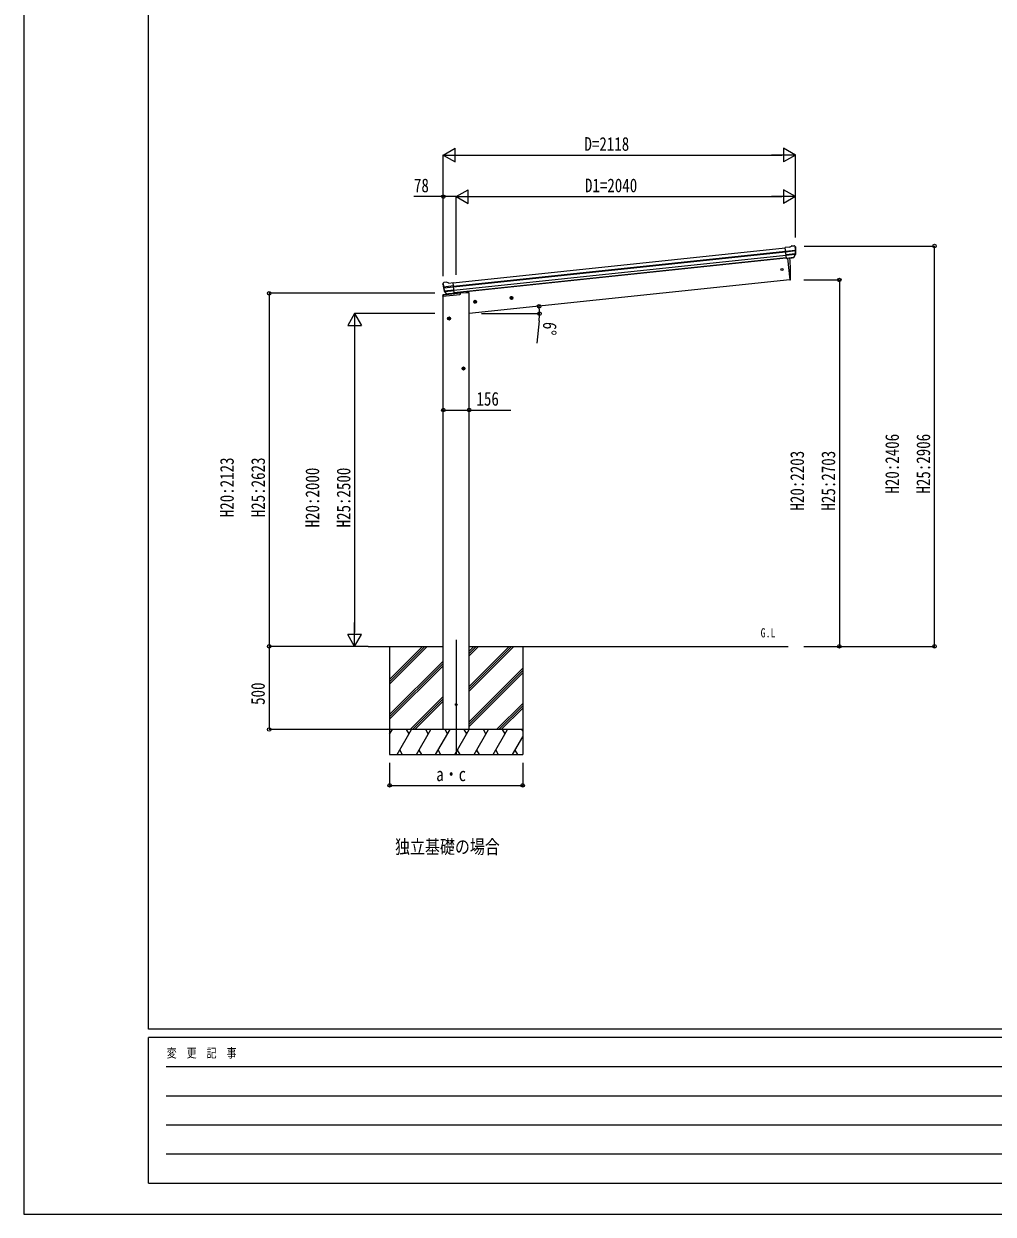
# Model space of a CAD drawing. Units: millimetres, scale not verified. Extents: x -10512 to 10512, y -7425 to 7425.
# Drawn here: x -10512 to -4684, y -7425 to -269 of the extents above; entities that cross this region are included whole.
import ezdxf
from ezdxf.enums import TextEntityAlignment as Align

# ---------------------------------------------------------------- set-up
doc = ezdxf.new("R2010")
doc.units = ezdxf.units.MM
doc.header["$LTSCALE"] = 30
for name, color, linetype in [('0-2_USER1', 3, 'Continuous'), ('0-3_YKK_12', 2, 'Continuous'), ('0-4_YKK_13', 4, 'Continuous'), ('0-5_YKK_A1', 4, 'Continuous'), ('0-6_YKK_D', 6, 'Continuous'), ('0-7_YKK_ZWAK', 7, 'Continuous')]:
    doc.layers.add(name, color=color, linetype=linetype)
doc.styles.add('ＭＳ ゴシック', font='')
doc.styles.get('ＭＳ ゴシック').set_extended_font_data('MS Gothic')

msp = doc.modelspace()

# ---------------------------------------------------------------- linework, layer by layer
at = {"layer": '0-3_YKK_12'}
msp.add_line((-7913.17, -3973.09), (-7913.17, -4666.41), dxfattribs=at)
at = {"layer": '0-4_YKK_13'}
for p, q in [((-5908.36, -1611.79), (-5934.88, -1614.57)), ((-5928.1, -1679.13), (-5934.88, -1614.57)), ((-5932.73, -1635.1), (-5872.99, -1628.82)), ((-5872.51, -1634.69), (-5932.11, -1640.96)), ((-5882.04, -1602.99), (-5882.05, -1602.99)), ((-5878.38, -1604.07), (-5878.38, -1604.07)), ((-5878.38, -1604.07), (-5874.06, -1607.57)), ((-5874.06, -1607.57), (-5873.2, -1608.27)), ((-5871.81, -1611.97), (-5872.12, -1610.12)), ((-5873.35, -1651.45), (-5930.38, -1657.44)), ((-5874.73, -1656.11), (-5929.91, -1661.91)), ((-5884.75, -1674.34), (-5928.12, -1678.9)), ((-5928.1, -1679.13), (-5918.15, -1678.08)), ((-5921.53, -1678.44), (-5907.83, -1808.81)), ((-5918.15, -1678.08), (-5917.88, -1678.14)), ((-5917.88, -1678.14), (-5892.55, -1675.48)), ((-5892.55, -1675.48), (-5892.3, -1675.36)), ((-5892.3, -1675.36), (-5884.61, -1674.56)), ((-5883.29, -1672.69), (-5873.85, -1654.39)), ((-5882.24, -1673.12), (-5872.12, -1654.86)), ((-7993.21, -1834.93), (-7993.29, -1833.06)), ((-7991.92, -1830.17), (-7992.62, -1831.03)), ((-7988.42, -1825.85), (-7991.92, -1830.17)), ((-7928.81, -1844.9), (-7988.55, -1851.18)), ((-7988.42, -1825.85), (-7988.42, -1825.85)), ((-7987.8, -1857.02), (-7928.2, -1850.75)), ((-7985.06, -1824.02), (-7985.06, -1824.02)), ((-7957.49, -1827.16), (-7930.97, -1824.37)), ((-7924.18, -1888.92), (-7930.97, -1824.37)), ((-5907.83, -1808.81), (-5905.78, -1808.52)), ((-7993.34, -1906.84), (-7992.1, -1897.43)), ((-7992.34, -1906.74), (-7993.34, -1906.84)), ((-7992.34, -1906.74), (-7890.82, -1896.07)), ((-7991.12, -1897.49), (-7992.34, -1906.74)), ((-7992.34, -1906.74), (-7991.12, -1897.49)), ((-7990.6, -1897.5), (-7991.81, -1906.68)), ((-7991.12, -1897.49), (-7991.22, -1896.56)), ((-7991.22, -1896.56), (-7991.12, -1897.49)), ((-7886.34, -1886.48), (-7991.12, -1897.49)), ((-7991.12, -1897.49), (-7886.34, -1886.48)), ((-7886.34, -1886.55), (-7990.6, -1897.5)), ((-7989.67, -1897.91), (-7989.73, -1897.41)), ((-7886.34, -1887.05), (-7989.67, -1897.91)), ((-7970.29, -1892.58), (-7983.99, -1876.82)), ((-7983.5, -1873.23), (-7926.46, -1867.24)), ((-7969.35, -1891.94), (-7982.4, -1876)), ((-7981.17, -1877.5), (-7925.99, -1871.7)), ((-7959.99, -1892.69), (-7967.68, -1893.49)), ((-7967.59, -1893.26), (-7924.21, -1888.7)), ((-7959.72, -1892.75), (-7959.99, -1892.69)), ((-7934.38, -1890.09), (-7959.72, -1892.75)), ((-7934.13, -1889.97), (-7934.38, -1890.09)), ((-7924.18, -1888.92), (-7934.13, -1889.97)), ((-7921.34, -1889.22), (-7921.34, -1890.73)), ((-7886.34, -1891.09), (-7886.34, -1886.48))]:
    msp.add_line(p, q, dxfattribs=at)
for points in [[(-5908.36, -1611.79), (-5896.76, -1604.82), (-5896.76, -1604.82)], [(-5895.53, -1604.4), (-5895.53, -1604.4), (-5882.05, -1602.99)], [(-7971.58, -1822.61), (-7971.58, -1822.61), (-7985.06, -1824.02)], [(-7957.49, -1827.16), (-7970.29, -1822.75), (-7970.29, -1822.75)], [(-7991.22, -1896.56), (-7886.34, -1885.54), (-7886.34, -1886.48)]]:
    msp.add_lwpolyline(points, dxfattribs=at)
for centre, radius in [((-5954.62, -1746.26), 6.5), ((-7912.92, -4361.32), 5)]:
    msp.add_circle(centre, radius, dxfattribs=at)
for centre, radius, start, end in [((-5895.22, -1607.39), 3, 96.02369, 120.97631), ((-5881.53, -1607.96), 5, 51.04426, 95.95574), ((-6065.37, -1633.62), 192.44, 1.4271, 6.57578), ((-6072.7, -1633.08), 200.2, 354.20009, 359.53883), ((-5827.72, -1626.71), 45.32, 182.67122, 185.64518), ((-5872.32, -1636.03), 1.35, 95.1605, 97.91927), ((-5869.72, -1634.47), 2.74, 179.02151, 184.43412), ((-6072.7, -1633.08), 202, 354.13916, 6), ((-6802.43, -1768.6), 900, 357.63919, 5.84085), ((-5884.86, -1671.66), 2.99, 285.2717, 331.00739), ((-5876.51, -1653.01), 3, 332.69111, 354.20009), ((-5874.75, -1653.4), 3, 331, 354.13916), ((-7792.31, -1813.82), 202, 186, 197.86084), ((-7799.38, -1815.87), 192.44, 185.42422, 190.5729), ((-8033.27, -1858.53), 45.32, 6.35482, 9.32878), ((-7984.54, -1829), 5, 96.04426, 140.95574), ((-7990.58, -1857.39), 2.74, 7.56588, 12.97849), ((-7987.7, -1858.37), 1.35, 94.08073, 96.8395), ((-7792.31, -1813.82), 200.2, 192.46117, 197.79991), ((-7971.26, -1825.59), 3, 71.02369, 95.97631), ((-5906.19, -1805.55), 3, 278, 357.63919), ((-7991.84, -1901.08), 3.66, 78.7113, 94.17753), ((-7991.84, -1901.08), 3.66, 78.7113, 94.17753), ((-7991.11, -1897.56), 1, 96, 172.5), ((-7981.72, -1874.85), 3, 197.86084, 221), ((-7980.08, -1874.1), 3, 197.79991, 219.30889), ((-7968.03, -1890.61), 2.99, 220.99261, 266.7283), ((-7891.34, -1891.09), 5, 276, 0)]:
    msp.add_arc(centre, radius, start, end, dxfattribs=at)
for centre, major_axis, ratio, start_param, end_param in [((-5874.07, -1611.57), (-0.87, 5.91), 0.020485, 0.671432, 1.5691306), ((-5879.47, -1607.05), (5.88, -1.31), 0.24881, 0.460585, 0.4641038), ((-5875.09, -1610.6), (-2.34, 1.9), 0.995767, 3.9859716, 4.712389), ((-6070.4, -1655.03), (-20.92, 199.05), 0.994373, 4.7113789, 4.7277536), ((-5885.06, -1671.36), (-0.11, 3), 0.642905, 3.2459383, 4.203928), ((-5884.93, -1671.57), (1.66, -2.51), 0.997631, 5.8041905, 5.8929484), ((-5885, -1671.46), (3.53, -2.11), 0.650902, 5.2561448, 5.3289554), ((-5882.63, -1671.11), (1.08, 3.13), 0.040856, 2.1135035, 2.1416249), ((-7990.29, -1832.92), (1.9, 2.34), 0.995767, 1.5707963, 2.2972137), ((-7986.74, -1828.54), (-5.48, -2.51), 0.24881, 5.8190815, 5.8226003), ((-7991.08, -1834.08), (-0.38, 5.97), 0.020485, 4.7140547, 5.6117533), ((-7790.01, -1835.77), (-20.92, 199.05), 0.994373, 1.5554317, 1.5718064), ((-7970.33, -1890.53), (-1.71, 2.84), 0.040856, 4.1415604, 4.1696818), ((-7967.9, -1890.28), (-0.51, 2.96), 0.642905, 2.0792573, 3.037247), ((-7967.94, -1890.38), (-3.02, -2.79), 0.650902, 0.9542299, 1.0270405), ((-7967.99, -1890.51), (-1.1, -2.8), 0.997631, 0.3902369, 0.4789948)]:
    msp.add_ellipse(centre, major_axis=major_axis, ratio=ratio, start_param=start_param, end_param=end_param, dxfattribs=at)
at = {"layer": '0-5_YKK_A1'}
for p, q in [((-7930.76, -1826.36), (-5934.68, -1616.56)), ((-7928.77, -1845.26), (-5932.69, -1635.46)), ((-7928.35, -1849.43), (-5932.25, -1639.64)), ((-7926.25, -1869.29), (-5930.16, -1659.5)), ((-5928.4, -1676.23), (-7924.49, -1886.03)), ((-5928.3, -1677.23), (-7853.59, -1879.58)), ((-5921.53, -1678.44), (-5907.83, -1808.81)), ((-5907.83, -1808.81), (-7835.17, -2011.38)), ((-7990.67, -4511.38), (-7990.67, -1906.56)), ((-7853.59, -1879.58), (-7852.98, -1885.38)), ((-7835.17, -4511.32), (-7835.17, -1885.38)), ((-7797.91, -1950.15), (-7800, -1930.26)), ((-7570.21, -1916.16), (-7590.1, -1918.26)), ((-7580.94, -1909.75), (-7587.02, -1914.16)), ((-7587.02, -1914.16), (-7586.23, -1921.62)), ((-7586.23, -1921.62), (-7579.37, -1924.67)), ((-7579.11, -1927.15), (-7581.2, -1907.26)), ((-7574.09, -1912.8), (-7580.94, -1909.75)), ((-7789.01, -1939.16), (-7808.9, -1941.25)), ((-7799.74, -1932.74), (-7805.81, -1937.15)), ((-7805.81, -1937.15), (-7805.03, -1944.62)), ((-7805.03, -1944.62), (-7798.17, -1947.67)), ((-7792.88, -1935.79), (-7799.74, -1932.74)), ((-7946.17, -2040.93), (-7966.17, -2040.93)), ((-7956.17, -2033.43), (-7962.67, -2037.18)), ((-7962.67, -2037.18), (-7962.67, -2044.69)), ((-7962.67, -2044.69), (-7956.17, -2048.44)), ((-7956.17, -2050.93), (-7956.17, -2030.93)), ((-7949.67, -2037.18), (-7956.17, -2033.43)), ((-7859.17, -2340.93), (-7879.17, -2340.93)), ((-7869.17, -2333.43), (-7875.67, -2337.18)), ((-7875.67, -2337.18), (-7875.67, -2344.69)), ((-7875.67, -2344.69), (-7869.17, -2348.44)), ((-7869.17, -2350.93), (-7869.17, -2330.93)), ((-7862.67, -2337.18), (-7869.17, -2333.43)), ((-8441.81, -4011.38), (-7990.67, -4011.38)), ((-8313.17, -4011.38), (-8313.17, -4661.38)), ((-8313.17, -4238.01), (-8086.54, -4011.38)), ((-8313.17, -4223.87), (-8100.68, -4011.38)), ((-8313.17, -4209.73), (-8114.82, -4011.38)), ((-7835.17, -4011.38), (-5916.23, -4011.38)), ((-7835.17, -4280.51), (-7566.04, -4011.38)), ((-7835.17, -4266.37), (-7580.18, -4011.38)), ((-7835.17, -4252.23), (-7594.32, -4011.38)), ((-7835.17, -4068.32), (-7778.23, -4011.38)), ((-7835.17, -4054.18), (-7792.37, -4011.38)), ((-7835.17, -4040.04), (-7806.51, -4011.38)), ((-7513.17, -4011.44), (-7513.17, -4661.38)), ((-8313.17, -4421.86), (-7991.17, -4099.86)), ((-8313.17, -4436), (-7991.17, -4114)), ((-8313.17, -4450.14), (-7991.17, -4128.14)), ((-7835.17, -4464.36), (-7513.17, -4142.36)), ((-7835.17, -4478.5), (-7513.17, -4156.5)), ((-7835.17, -4492.64), (-7513.17, -4170.64)), ((-8190.56, -4511.38), (-7991.17, -4311.99)), ((-8176.42, -4511.38), (-7991.17, -4326.13)), ((-8162.27, -4511.38), (-7991.17, -4340.28)), ((-7670.06, -4511.38), (-7513.17, -4354.49)), ((-7655.92, -4511.38), (-7513.17, -4368.63)), ((-7641.77, -4511.38), (-7513.17, -4382.78)), ((-7513.17, -4511.38), (-8313.17, -4511.38)), ((-8313.17, -4540.32), (-8296.46, -4511.38)), ((-8311.46, -4537.36), (-8313.17, -4534.4)), ((-8267.59, -4661.38), (-8180.99, -4511.38)), ((-8195.99, -4537.36), (-8210.99, -4511.38)), ((-8152.12, -4661.38), (-8065.52, -4511.38)), ((-8080.52, -4537.36), (-8095.52, -4511.38)), ((-8036.65, -4661.38), (-7950.05, -4511.38)), ((-7965.05, -4537.36), (-7980.05, -4511.38)), ((-7921.18, -4661.38), (-7834.58, -4511.38)), ((-7849.58, -4537.36), (-7864.58, -4511.38)), ((-7805.71, -4661.38), (-7719.11, -4511.38)), ((-7734.11, -4537.36), (-7749.11, -4511.38)), ((-7690.24, -4661.38), (-7603.64, -4511.38)), ((-7618.64, -4537.36), (-7633.64, -4511.38)), ((-7574.77, -4661.38), (-7513.17, -4554.68)), ((-7513.17, -4520.05), (-7518.17, -4511.38)), ((-8252.59, -4635.4), (-8237.59, -4661.38)), ((-8137.12, -4635.4), (-8122.12, -4661.38)), ((-8021.65, -4635.4), (-8006.65, -4661.38)), ((-7906.18, -4635.4), (-7891.18, -4661.38)), ((-7790.71, -4635.4), (-7775.71, -4661.38)), ((-7675.24, -4635.4), (-7660.25, -4661.38)), ((-7559.78, -4635.4), (-7544.78, -4661.38)), ((-8313.17, -4661.38), (-7513.17, -4661.38))]:
    msp.add_line(p, q, dxfattribs=at)
for points in [[(-7835.17, -1885.38), (-7855.17, -1885.38), (-7886.34, -1888.66)], [(-7579.37, -1924.67), (-7573.3, -1920.26), (-7574.09, -1912.8)], [(-7798.17, -1947.67), (-7792.1, -1943.26), (-7792.88, -1935.79)], [(-7956.17, -2048.44), (-7949.67, -2044.69), (-7949.67, -2037.18)], [(-7869.17, -2348.44), (-7862.67, -2344.69), (-7862.67, -2337.18)]]:
    msp.add_lwpolyline(points, dxfattribs=at)
for centre, radius in [((-7798.95, -1940.21), 8.5), ((-7580.16, -1917.21), 8.5), ((-7580.16, -1917.21), 7.7), ((-7580.16, -1917.21), 6.5), ((-7798.95, -1940.21), 7.7), ((-7798.95, -1940.21), 6.5), ((-7956.17, -2040.93), 8.5), ((-7956.17, -2040.93), 7.7), ((-7956.17, -2040.93), 6.5), ((-7869.17, -2340.93), 8.5), ((-7869.17, -2340.93), 7.7), ((-7869.17, -2340.93), 6.5)]:
    msp.add_circle(centre, radius, dxfattribs=at)
at = {"layer": '0-6_YKK_D'}
for p, q in [((-7991.17, -1057.99), (-7919, -1016.32)), ((-7991.17, -1775.4), (-7991.17, -1056.99)), ((-7991.17, -1057.99), (-7919, -1099.65)), ((-7991.17, -1057.99), (-7846.83, -1057.99)), ((-7919, -1099.65), (-7919, -1016.32)), ((-7907.84, -1057.99), (-5956.12, -1057.99)), ((-5872.78, -1057.99), (-6017.12, -1057.99)), ((-5872.78, -1057.99), (-5944.95, -1016.32)), ((-5944.95, -1016.32), (-5944.95, -1099.65)), ((-5872.78, -1057.99), (-5944.95, -1099.65)), ((-5872.78, -1552.66), (-5872.78, -1056.99)), ((-7912.92, -1307.99), (-7840.75, -1266.32)), ((-7840.75, -1349.65), (-7840.75, -1266.32)), ((-5872.78, -1307.99), (-5944.95, -1266.32)), ((-5944.95, -1266.32), (-5944.95, -1349.65)), ((-7990.67, -1785.4), (-7990.67, -1306.99)), ((-7912.92, -1777.23), (-7912.92, -1306.99)), ((-7912.92, -1777.23), (-7912.92, -1306.99)), ((-7912.92, -1307.99), (-7840.75, -1349.65)), ((-7912.92, -1307.99), (-7768.58, -1307.99)), ((-7829.59, -1307.99), (-5956.12, -1307.99)), ((-5872.78, -1307.99), (-6017.12, -1307.99)), ((-5872.78, -1307.99), (-5944.95, -1349.65)), ((-5872.78, -1551.66), (-5872.78, -1306.99)), ((-5820.95, -1604.97), (-5036.19, -1604.97)), ((-5037.19, -4011.38), (-5037.19, -1604.97)), ((-5821.95, -1808.81), (-5608.09, -1808.81)), ((-5609.09, -1808.81), (-5609.09, -4011.38)), ((-8041.17, -1888.88), (-9038.35, -1888.88)), ((-9037.35, -1888.88), (-9037.35, -4011.38)), ((-8523.61, -2011.38), (-8565.28, -2083.55)), ((-8041.17, -2011.38), (-8524.61, -2011.38)), ((-8523.61, -2011.38), (-8481.94, -2083.55)), ((-8523.61, -2011.38), (-8523.61, -2155.72)), ((-7760.8, -2011.38), (-7411.25, -2011.38)), ((-7414.39, -2053.83), (-7427.97, -2188.48)), ((-8565.28, -2083.55), (-8481.94, -2083.55)), ((-8523.61, -2094.71), (-8523.61, -3928.05)), ((-8523.61, -4011.38), (-8523.61, -3867.04)), ((-8523.61, -4011.38), (-8565.28, -3939.21)), ((-8481.94, -3939.21), (-8565.28, -3939.21)), ((-8523.61, -4011.38), (-8481.94, -3939.21)), ((-8442.81, -4011.38), (-9038.35, -4011.38)), ((-8442.81, -4011.38), (-9038.35, -4011.38)), ((-9037.35, -4011.38), (-9037.35, -4511.38)), ((-8442.81, -4011.38), (-8524.61, -4011.38)), ((-5821.95, -4011.38), (-5608.09, -4011.38)), ((-5821.95, -4011.38), (-5036.19, -4011.38)), ((-8314.17, -4511.38), (-9038.35, -4511.38)), ((-8313.17, -4712.32), (-8313.17, -4848.09)), ((-7513.17, -4712.32), (-7513.17, -4848.09)), ((-8313.17, -4847.09), (-7513.17, -4847.09))]:
    msp.add_line(p, q, dxfattribs=at)
for points in [[(-7912.92, -1307.99), (-7990.67, -1307.99), (-8168.5, -1307.99)], [(-7990.67, -2590.93), (-7835.17, -2590.93), (-7585.34, -2590.93)]]:
    msp.add_lwpolyline(points, dxfattribs=at)
for centre in [(-7990.67, -1307.99), (-5037.19, -1604.97), (-5609.09, -1808.81), (-9037.35, -1888.88), (-7414.57, -1967.17), (-7412.25, -2011.38), (-7990.67, -2590.93), (-7835.17, -2590.93), (-9037.35, -4011.38), (-9037.35, -4011.38), (-5609.09, -4011.38), (-5037.19, -4011.38), (-9037.35, -4511.38), (-8313.17, -4847.09), (-7513.17, -4847.09)]:
    msp.add_circle(centre, 10.62, dxfattribs=at)
for start, end in [(0, 6), (354.23974, 0)]:
    msp.add_arc((-7835.17, -2011.38), 422.91, start, end, dxfattribs=at)
at = {"layer": '0-7_YKK_ZWAK'}
for p, q in [((-9762.45, -6312.5), (-9762.45, 6937.5)), ((9737.55, -6312.5), (-9762.45, -6312.5)), ((-3262.45, -6362.5), (-9762.45, -6362.5)), ((-9762.45, -7237.5), (-9762.45, -6362.5)), ((-9656.2, -6537.5), (-3387.45, -6537.5)), ((-9656.2, -6712.5), (-3387.45, -6712.5)), ((-9656.2, -6887.5), (-3387.45, -6887.5)), ((-9656.2, -7062.5), (-3387.45, -7062.5)), ((-9762.45, -7237.5), (-3262.45, -7237.5))]:
    msp.add_line(p, q, dxfattribs=at)
msp.add_lwpolyline([(-10512.5, -7425), (10512.5, -7425), (10512.5, 7425), (-10512.5, 7425)], close=True, dxfattribs=at)

# ---------------------------------------------------------------- texts
at = {"layer": '0-2_USER1', "style": 'ＭＳ ゴシック', "width": 0.8}
for s, height, p in [('G.L', 54.99, (-6082.74, -3973.92)), ('独立基礎の場合', 82.48, (-8280.63, -5282.35))]:
    msp.add_text(s, height=height, dxfattribs=at).set_placement(p, align=Align.BOTTOM_LEFT)
at = {"layer": '0-6_YKK_D', "style": 'ＭＳ ゴシック', "width": 0.8}
for s, p in [('D=2118', (-7141.98, -1057.19)), ('78', (-8166.84, -1306.32)), ('D1=2040', (-7138.85, -1306.32)), ('156', (-7791, -2589.27)), ('a・c', (-8033.17, -4846.29))]:
    msp.add_text(s, height=82.48, dxfattribs=at).set_placement(p, align=Align.BOTTOM_LEFT)
for s, rotation, p in [('6°', 264.24, (-7412.9, -2055.65)), ('H20:2406', 90, (-5226.36, -3093.18)), ('H25:2906', 90, (-5038.86, -3093.18)), ('H20:2203', 90, (-5797.39, -3195.1)), ('H25:2703', 90, (-5609.89, -3195.1)), ('H20:2123', 90, (-9225.65, -3235.13)), ('H25:2623', 90, (-9038.15, -3235.13)), ('H20:2000', 90, (-8711.91, -3296.38)), ('H25:2500', 90, (-8524.41, -3296.38)), ('500', 90, (-9039.02, -4363.38))]:
    msp.add_text(s, height=82.48, rotation=rotation, dxfattribs=at).set_placement(p, align=Align.BOTTOM_LEFT)
at = {"layer": '0-7_YKK_ZWAK', "style": 'ＭＳ ゴシック', "width": 0.8}
msp.add_text('変  更  記  事', height=54.99, dxfattribs=at).set_placement((-9653.28, -6500), align=Align.BOTTOM_LEFT)

doc.saveas('drawing.dxf')
